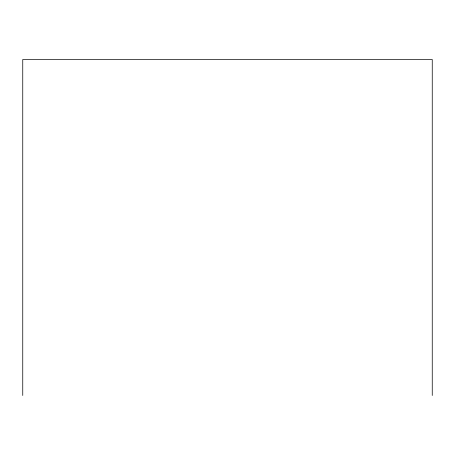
<?xml version="1.0" encoding="UTF-8"?>
<svg xmlns="http://www.w3.org/2000/svg" width="455" height="455" viewBox="0 0 455 455"><rect width="100%" height="100%" fill="white"/><g stroke="black" fill="none" stroke-linecap="round" stroke-linejoin="round"><path stroke-width="0.68" d="M432.25 395.486L432.25 59.514L22.75 59.514L22.75 395.486"/></g></svg>
